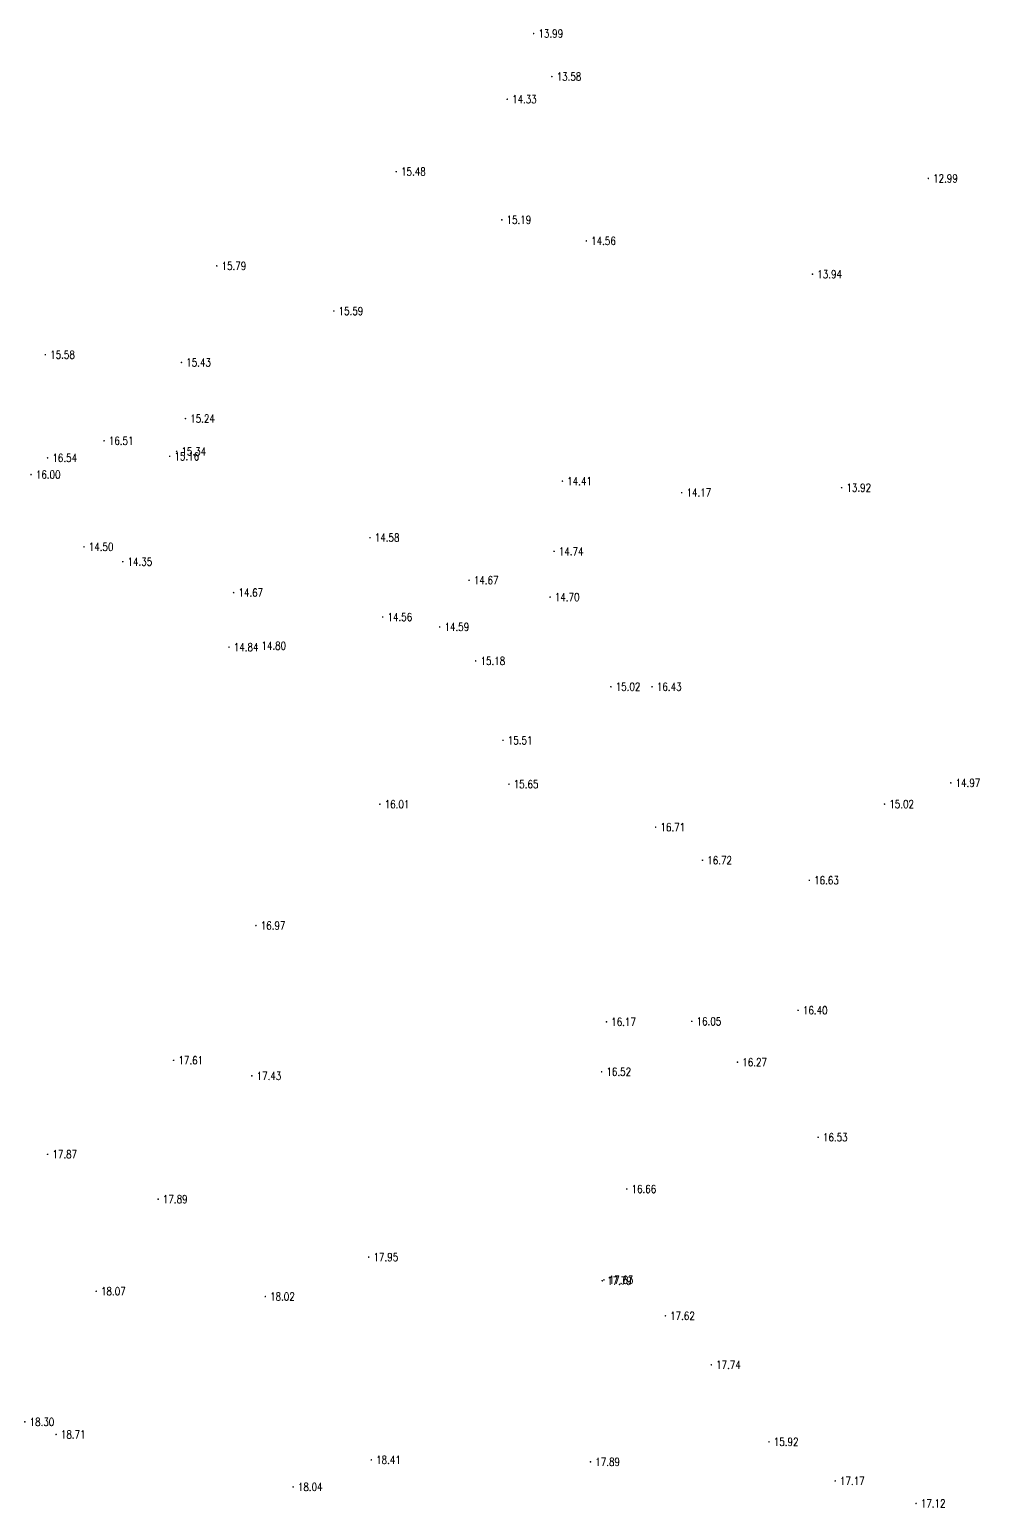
# Model space of a CAD drawing. Extents: x 476861 to 479475, y 2367369 to 2370541.
# Drawn here: x 477693.5 to 477812.2, y 2369233 to 2369417.7 of the extents above; entities that cross this region are included whole.
import ezdxf
from ezdxf.enums import TextEntityAlignment as Align

# ---------------------------------------------------------------- set-up
doc = ezdxf.new("R2010")
doc.units = 0
doc.header["$LTSCALE"] = 0.5
doc.layers.get('0').update_dxf_attribs({"linetype": 'CONTINUOUS'})
doc.layers.add('GCD', color=1, linetype='CONTINUOUS')
doc.styles.add('HZ', font='rs.shx', dxfattribs={"width": 0.8, "bigfont": 'hztxt.shx'})

# ---------------------------------------------------------------- blocks, each defined once
blk = doc.blocks.new('GC200')
at = {"linetype": 'Continuous', "const_width": 0.2, "flags": 128}
blk.add_lwpolyline([(-0.1, 0, 1), (0.1, 0, 1)], format="xyb", close=True, dxfattribs=at)

msp = doc.modelspace()

# ---------------------------------------------------------------- block references
at = {"layer": 'GCD', "linetype": 'Continuous'}
ref = msp.add_blockref('GC200', (477756.501, 2369417.242, 13.99), dxfattribs=dict(at, xscale=0.5, yscale=0.5, zscale=0.5))
ref.add_attrib('height', '13.99', dxfattribs={"linetype": 'Continuous', "height": 1, "style": 'HZ', "width": 0.8}).set_placement((477757.101, 2369417.242, 13.99), align=Align.MIDDLE_LEFT)
ref = msp.add_blockref('GC200', (477758.782, 2369411.864, 13.578), dxfattribs=dict(at, xscale=0.5, yscale=0.5, zscale=0.5))
ref.add_attrib('height', '13.58', dxfattribs={"linetype": 'Continuous', "height": 1, "style": 'HZ', "width": 0.8}).set_placement((477759.382, 2369411.864, 13.578), align=Align.MIDDLE_LEFT)
ref = msp.add_blockref('GC200', (477753.201, 2369409.035, 14.33), dxfattribs=dict(at, xscale=0.5, yscale=0.5, zscale=0.5))
ref.add_attrib('height', '14.33', dxfattribs={"linetype": 'Continuous', "height": 1, "style": 'HZ', "width": 0.8}).set_placement((477753.801, 2369409.035, 14.33), align=Align.MIDDLE_LEFT)
ref = msp.add_blockref('GC200', (477739.328, 2369399.982, 15.48), dxfattribs=dict(at, xscale=0.5, yscale=0.5, zscale=0.5))
ref.add_attrib('height', '15.48', dxfattribs={"linetype": 'Continuous', "height": 1, "style": 'HZ', "width": 0.8}).set_placement((477739.928, 2369399.982, 15.48), align=Align.MIDDLE_LEFT)
ref = msp.add_blockref('GC200', (477805.84, 2369399.137, 12.99), dxfattribs=dict(at, xscale=0.5, yscale=0.5, zscale=0.5))
ref.add_attrib('height', '12.99', dxfattribs={"linetype": 'Continuous', "height": 1, "style": 'HZ', "width": 0.8}).set_placement((477806.44, 2369399.137, 12.99), align=Align.MIDDLE_LEFT)
ref = msp.add_blockref('GC200', (477752.521, 2369393.967, 15.19), dxfattribs=dict(at, xscale=0.5, yscale=0.5, zscale=0.5))
ref.add_attrib('height', '15.19', dxfattribs={"linetype": 'Continuous', "height": 1, "style": 'HZ', "width": 0.8}).set_placement((477753.121, 2369393.967, 15.19), align=Align.MIDDLE_LEFT)
ref = msp.add_blockref('GC200', (477763.088, 2369391.331, 14.558), dxfattribs=dict(at, xscale=0.5, yscale=0.5, zscale=0.5))
ref.add_attrib('height', '14.56', dxfattribs={"linetype": 'Continuous', "height": 1, "style": 'HZ', "width": 0.8}).set_placement((477763.688, 2369391.331, 14.558), align=Align.MIDDLE_LEFT)
ref = msp.add_blockref('GC200', (477716.891, 2369388.207, 15.79), dxfattribs=dict(at, xscale=0.5, yscale=0.5, zscale=0.5))
ref.add_attrib('height', '15.79', dxfattribs={"linetype": 'Continuous', "height": 1, "style": 'HZ', "width": 0.8}).set_placement((477717.491, 2369388.207, 15.79), align=Align.MIDDLE_LEFT)
ref = msp.add_blockref('GC200', (477791.362, 2369387.166, 13.94), dxfattribs=dict(at, xscale=0.5, yscale=0.5, zscale=0.5))
ref.add_attrib('height', '13.94', dxfattribs={"linetype": 'Continuous', "height": 1, "style": 'HZ', "width": 0.8}).set_placement((477791.962, 2369387.166, 13.94), align=Align.MIDDLE_LEFT)
ref = msp.add_blockref('GC200', (477731.522, 2369382.567, 15.59), dxfattribs=dict(at, xscale=0.5, yscale=0.5, zscale=0.5))
ref.add_attrib('height', '15.59', dxfattribs={"linetype": 'Continuous', "height": 1, "style": 'HZ', "width": 0.8}).set_placement((477732.122, 2369382.567, 15.59), align=Align.MIDDLE_LEFT)
ref = msp.add_blockref('GC200', (477695.464, 2369377.109, 15.58), dxfattribs=dict(at, xscale=0.5, yscale=0.5, zscale=0.5))
ref.add_attrib('height', '15.58', dxfattribs={"linetype": 'Continuous', "height": 1, "style": 'HZ', "width": 0.8}).set_placement((477696.064, 2369377.109, 15.58), align=Align.MIDDLE_LEFT)
ref = msp.add_blockref('GC200', (477712.477, 2369376.139, 15.43), dxfattribs=dict(at, xscale=0.5, yscale=0.5, zscale=0.5))
ref.add_attrib('height', '15.43', dxfattribs={"linetype": 'Continuous', "height": 1, "style": 'HZ', "width": 0.8}).set_placement((477713.077, 2369376.139, 15.43), align=Align.MIDDLE_LEFT)
ref = msp.add_blockref('GC200', (477712.972, 2369369.121, 15.244), dxfattribs=dict(at, xscale=0.5, yscale=0.5, zscale=0.5))
ref.add_attrib('height', '15.24', dxfattribs={"linetype": 'Continuous', "height": 1, "style": 'HZ', "width": 0.8}).set_placement((477713.572, 2369369.121, 15.244), align=Align.MIDDLE_LEFT)
ref = msp.add_blockref('GC200', (477702.8, 2369366.345, 16.506), dxfattribs=dict(at, xscale=0.5, yscale=0.5, zscale=0.5))
ref.add_attrib('height', '16.51', dxfattribs={"linetype": 'Continuous', "height": 1, "style": 'HZ', "width": 0.8}).set_placement((477703.4, 2369366.345, 16.506), align=Align.MIDDLE_LEFT)
ref = msp.add_blockref('GC200', (477695.743, 2369364.211, 16.542), dxfattribs=dict(at, xscale=0.5, yscale=0.5, zscale=0.5))
ref.add_attrib('height', '16.54', dxfattribs={"linetype": 'Continuous', "height": 1, "style": 'HZ', "width": 0.8}).set_placement((477696.343, 2369364.211, 16.542), align=Align.MIDDLE_LEFT)
ref = msp.add_blockref('GC200', (477711.001, 2369364.401, 15.162), dxfattribs=dict(at, xscale=0.5, yscale=0.5, zscale=0.5))
ref.add_attrib('height', '15.16', dxfattribs={"linetype": 'Continuous', "height": 1, "style": 'HZ', "width": 0.8}).set_placement((477711.601, 2369364.401, 15.162), align=Align.MIDDLE_LEFT)
ref = msp.add_blockref('GC200', (477711.871, 2369365.027, 15.338), dxfattribs=dict(at, xscale=0.5, yscale=0.5, zscale=0.5))
ref.add_attrib('height', '15.34', dxfattribs={"linetype": 'Continuous', "height": 1, "style": 'HZ', "width": 0.8}).set_placement((477712.471, 2369365.027, 15.338), align=Align.MIDDLE_LEFT)
ref = msp.add_blockref('GC200', (477693.673, 2369362.123, 15.997), dxfattribs=dict(at, xscale=0.5, yscale=0.5, zscale=0.5))
ref.add_attrib('height', '16.00', dxfattribs={"linetype": 'Continuous', "height": 1, "style": 'HZ', "width": 0.8}).set_placement((477694.273, 2369362.123, 15.997), align=Align.MIDDLE_LEFT)
ref = msp.add_blockref('GC200', (477760.1, 2369361.304, 14.41), dxfattribs=dict(at, xscale=0.5, yscale=0.5, zscale=0.5))
ref.add_attrib('height', '14.41', dxfattribs={"linetype": 'Continuous', "height": 1, "style": 'HZ', "width": 0.8}).set_placement((477760.7, 2369361.304, 14.41), align=Align.MIDDLE_LEFT)
ref = msp.add_blockref('GC200', (477795.001, 2369360.484, 13.92), dxfattribs=dict(at, xscale=0.5, yscale=0.5, zscale=0.5))
ref.add_attrib('height', '13.92', dxfattribs={"linetype": 'Continuous', "height": 1, "style": 'HZ', "width": 0.8}).set_placement((477795.601, 2369360.484, 13.92), align=Align.MIDDLE_LEFT)
ref = msp.add_blockref('GC200', (477775.011, 2369359.865, 14.169), dxfattribs=dict(at, xscale=0.5, yscale=0.5, zscale=0.5))
ref.add_attrib('height', '14.17', dxfattribs={"linetype": 'Continuous', "height": 1, "style": 'HZ', "width": 0.8}).set_placement((477775.611, 2369359.865, 14.169), align=Align.MIDDLE_LEFT)
ref = msp.add_blockref('GC200', (477700.291, 2369353.093, 14.501), dxfattribs=dict(at, xscale=0.5, yscale=0.5, zscale=0.5))
ref.add_attrib('height', '14.50', dxfattribs={"linetype": 'Continuous', "height": 1, "style": 'HZ', "width": 0.8}).set_placement((477700.891, 2369353.093, 14.501), align=Align.MIDDLE_LEFT)
ref = msp.add_blockref('GC200', (477736.041, 2369354.242, 14.58), dxfattribs=dict(at, xscale=0.5, yscale=0.5, zscale=0.5))
ref.add_attrib('height', '14.58', dxfattribs={"linetype": 'Continuous', "height": 1, "style": 'HZ', "width": 0.8}).set_placement((477736.641, 2369354.242, 14.58), align=Align.MIDDLE_LEFT)
ref = msp.add_blockref('GC200', (477705.137, 2369351.24, 14.35), dxfattribs=dict(at, xscale=0.5, yscale=0.5, zscale=0.5))
ref.add_attrib('height', '14.35', dxfattribs={"linetype": 'Continuous', "height": 1, "style": 'HZ', "width": 0.8}).set_placement((477705.737, 2369351.24, 14.35), align=Align.MIDDLE_LEFT)
ref = msp.add_blockref('GC200', (477759.055, 2369352.527, 14.743), dxfattribs=dict(at, xscale=0.5, yscale=0.5, zscale=0.5))
ref.add_attrib('height', '14.74', dxfattribs={"linetype": 'Continuous', "height": 1, "style": 'HZ', "width": 0.8}).set_placement((477759.655, 2369352.527, 14.743), align=Align.MIDDLE_LEFT)
ref = msp.add_blockref('GC200', (477748.429, 2369348.915, 14.67), dxfattribs=dict(at, xscale=0.5, yscale=0.5, zscale=0.5))
ref.add_attrib('height', '14.67', dxfattribs={"linetype": 'Continuous', "height": 1, "style": 'HZ', "width": 0.8}).set_placement((477749.029, 2369348.915, 14.67), align=Align.MIDDLE_LEFT)
ref = msp.add_blockref('GC200', (477718.995, 2369347.372, 14.67), dxfattribs=dict(at, xscale=0.5, yscale=0.5, zscale=0.5))
ref.add_attrib('height', '14.67', dxfattribs={"linetype": 'Continuous', "height": 1, "style": 'HZ', "width": 0.8}).set_placement((477719.595, 2369347.372, 14.67), align=Align.MIDDLE_LEFT)
ref = msp.add_blockref('GC200', (477758.56, 2369346.812, 14.7), dxfattribs=dict(at, xscale=0.5, yscale=0.5, zscale=0.5))
ref.add_attrib('height', '14.70', dxfattribs={"linetype": 'Continuous', "height": 1, "style": 'HZ', "width": 0.8}).set_placement((477759.16, 2369346.812, 14.7), align=Align.MIDDLE_LEFT)
ref = msp.add_blockref('GC200', (477737.63, 2369344.322, 14.555), dxfattribs=dict(at, xscale=0.5, yscale=0.5, zscale=0.5))
ref.add_attrib('height', '14.56', dxfattribs={"linetype": 'Continuous', "height": 1, "style": 'HZ', "width": 0.8}).set_placement((477738.23, 2369344.322, 14.555), align=Align.MIDDLE_LEFT)
ref = msp.add_blockref('GC200', (477744.758, 2369343.082, 14.589), dxfattribs=dict(at, xscale=0.5, yscale=0.5, zscale=0.5))
ref.add_attrib('height', '14.59', dxfattribs={"linetype": 'Continuous', "height": 1, "style": 'HZ', "width": 0.8}).set_placement((477745.358, 2369343.082, 14.589), align=Align.MIDDLE_LEFT)
ref = msp.add_blockref('GC200', (477718.42, 2369340.551, 14.838), dxfattribs=dict(at, xscale=0.5, yscale=0.5, zscale=0.5))
ref.add_attrib('height', '14.84', dxfattribs={"linetype": 'Continuous', "height": 1, "style": 'HZ', "width": 0.8}).set_placement((477719.02, 2369340.551, 14.838), align=Align.MIDDLE_LEFT)
ref = msp.add_blockref('GC200', (477721.868, 2369340.738, 14.796), dxfattribs=dict(at, xscale=0.5, yscale=0.5, zscale=0.5))
ref.add_attrib('height', '14.80', dxfattribs={"linetype": 'Continuous', "height": 1, "style": 'HZ', "width": 0.8}).set_placement((477722.468, 2369340.738, 14.796), align=Align.MIDDLE_LEFT)
ref = msp.add_blockref('GC200', (477749.256, 2369338.837, 15.183), dxfattribs=dict(at, xscale=0.5, yscale=0.5, zscale=0.5))
ref.add_attrib('height', '15.18', dxfattribs={"linetype": 'Continuous', "height": 1, "style": 'HZ', "width": 0.8}).set_placement((477749.856, 2369338.837, 15.183), align=Align.MIDDLE_LEFT)
ref = msp.add_blockref('GC200', (477766.159, 2369335.607, 15.02), dxfattribs=dict(at, xscale=0.5, yscale=0.5, zscale=0.5))
ref.add_attrib('height', '15.02', dxfattribs={"linetype": 'Continuous', "height": 1, "style": 'HZ', "width": 0.8}).set_placement((477766.759, 2369335.607, 15.02), align=Align.MIDDLE_LEFT)
ref = msp.add_blockref('GC200', (477771.303, 2369335.61, 16.432), dxfattribs=dict(at, xscale=0.5, yscale=0.5, zscale=0.5))
ref.add_attrib('height', '16.43', dxfattribs={"linetype": 'Continuous', "height": 1, "style": 'HZ', "width": 0.8}).set_placement((477771.903, 2369335.61, 16.432), align=Align.MIDDLE_LEFT)
ref = msp.add_blockref('GC200', (477752.672, 2369328.907, 15.505), dxfattribs=dict(at, xscale=0.5, yscale=0.5, zscale=0.5))
ref.add_attrib('height', '15.51', dxfattribs={"linetype": 'Continuous', "height": 1, "style": 'HZ', "width": 0.8}).set_placement((477753.272, 2369328.907, 15.505), align=Align.MIDDLE_LEFT)
ref = msp.add_blockref('GC200', (477808.648, 2369323.595, 14.972), dxfattribs=dict(at, xscale=0.5, yscale=0.5, zscale=0.5))
ref.add_attrib('height', '14.97', dxfattribs={"linetype": 'Continuous', "height": 1, "style": 'HZ', "width": 0.8}).set_placement((477809.248, 2369323.595, 14.972), align=Align.MIDDLE_LEFT)
ref = msp.add_blockref('GC200', (477753.415, 2369323.433, 15.652), dxfattribs=dict(at, xscale=0.5, yscale=0.5, zscale=0.5))
ref.add_attrib('height', '15.65', dxfattribs={"linetype": 'Continuous', "height": 1, "style": 'HZ', "width": 0.8}).set_placement((477754.015, 2369323.433, 15.652), align=Align.MIDDLE_LEFT)
ref = msp.add_blockref('GC200', (477737.281, 2369320.93, 16.006), dxfattribs=dict(at, xscale=0.5, yscale=0.5, zscale=0.5))
ref.add_attrib('height', '16.01', dxfattribs={"linetype": 'Continuous', "height": 1, "style": 'HZ', "width": 0.8}).set_placement((477737.881, 2369320.93, 16.006), align=Align.MIDDLE_LEFT)
ref = msp.add_blockref('GC200', (477800.366, 2369320.942, 15.024), dxfattribs=dict(at, xscale=0.5, yscale=0.5, zscale=0.5))
ref.add_attrib('height', '15.02', dxfattribs={"linetype": 'Continuous', "height": 1, "style": 'HZ', "width": 0.8}).set_placement((477800.966, 2369320.942, 15.024), align=Align.MIDDLE_LEFT)
ref = msp.add_blockref('GC200', (477771.755, 2369318.057, 16.71), dxfattribs=dict(at, xscale=0.5, yscale=0.5, zscale=0.5))
ref.add_attrib('height', '16.71', dxfattribs={"linetype": 'Continuous', "height": 1, "style": 'HZ', "width": 0.8}).set_placement((477772.355, 2369318.057, 16.71), align=Align.MIDDLE_LEFT)
ref = msp.add_blockref('GC200', (477777.61, 2369313.925, 16.717), dxfattribs=dict(at, xscale=0.5, yscale=0.5, zscale=0.5))
ref.add_attrib('height', '16.72', dxfattribs={"linetype": 'Continuous', "height": 1, "style": 'HZ', "width": 0.8}).set_placement((477778.21, 2369313.925, 16.717), align=Align.MIDDLE_LEFT)
ref = msp.add_blockref('GC200', (477790.965, 2369311.419, 16.63), dxfattribs=dict(at, xscale=0.5, yscale=0.5, zscale=0.5))
ref.add_attrib('height', '16.63', dxfattribs={"linetype": 'Continuous', "height": 1, "style": 'HZ', "width": 0.8}).set_placement((477791.565, 2369311.419, 16.63), align=Align.MIDDLE_LEFT)
ref = msp.add_blockref('GC200', (477721.787, 2369305.759, 16.965), dxfattribs=dict(at, xscale=0.5, yscale=0.5, zscale=0.5))
ref.add_attrib('height', '16.97', dxfattribs={"linetype": 'Continuous', "height": 1, "style": 'HZ', "width": 0.8}).set_placement((477722.387, 2369305.759, 16.965), align=Align.MIDDLE_LEFT)
ref = msp.add_blockref('GC200', (477789.562, 2369295.168, 16.403), dxfattribs=dict(at, xscale=0.5, yscale=0.5, zscale=0.5))
ref.add_attrib('height', '16.40', dxfattribs={"linetype": 'Continuous', "height": 1, "style": 'HZ', "width": 0.8}).set_placement((477790.162, 2369295.168, 16.403), align=Align.MIDDLE_LEFT)
ref = msp.add_blockref('GC200', (477765.604, 2369293.728, 16.17), dxfattribs=dict(at, xscale=0.5, yscale=0.5, zscale=0.5))
ref.add_attrib('height', '16.17', dxfattribs={"linetype": 'Continuous', "height": 1, "style": 'HZ', "width": 0.8}).set_placement((477766.204, 2369293.728, 16.17), align=Align.MIDDLE_LEFT)
ref = msp.add_blockref('GC200', (477776.271, 2369293.792, 16.046), dxfattribs=dict(at, xscale=0.5, yscale=0.5, zscale=0.5))
ref.add_attrib('height', '16.05', dxfattribs={"linetype": 'Continuous', "height": 1, "style": 'HZ', "width": 0.8}).set_placement((477776.871, 2369293.792, 16.046), align=Align.MIDDLE_LEFT)
ref = msp.add_blockref('GC200', (477711.494, 2369288.923, 17.609), dxfattribs=dict(at, xscale=0.5, yscale=0.5, zscale=0.5))
ref.add_attrib('height', '17.61', dxfattribs={"linetype": 'Continuous', "height": 1, "style": 'HZ', "width": 0.8}).set_placement((477712.094, 2369288.923, 17.609), align=Align.MIDDLE_LEFT)
ref = msp.add_blockref('GC200', (477781.984, 2369288.686, 16.271), dxfattribs=dict(at, xscale=0.5, yscale=0.5, zscale=0.5))
ref.add_attrib('height', '16.27', dxfattribs={"linetype": 'Continuous', "height": 1, "style": 'HZ', "width": 0.8}).set_placement((477782.584, 2369288.686, 16.271), align=Align.MIDDLE_LEFT)
ref = msp.add_blockref('GC200', (477721.274, 2369286.977, 17.428), dxfattribs=dict(at, xscale=0.5, yscale=0.5, zscale=0.5))
ref.add_attrib('height', '17.43', dxfattribs={"linetype": 'Continuous', "height": 1, "style": 'HZ', "width": 0.8}).set_placement((477721.874, 2369286.977, 17.428), align=Align.MIDDLE_LEFT)
ref = msp.add_blockref('GC200', (477765.001, 2369287.49, 16.524), dxfattribs=dict(at, xscale=0.5, yscale=0.5, zscale=0.5))
ref.add_attrib('height', '16.52', dxfattribs={"linetype": 'Continuous', "height": 1, "style": 'HZ', "width": 0.8}).set_placement((477765.601, 2369287.49, 16.524), align=Align.MIDDLE_LEFT)
ref = msp.add_blockref('GC200', (477792.067, 2369279.304, 16.53), dxfattribs=dict(at, xscale=0.5, yscale=0.5, zscale=0.5))
ref.add_attrib('height', '16.53', dxfattribs={"linetype": 'Continuous', "height": 1, "style": 'HZ', "width": 0.8}).set_placement((477792.667, 2369279.304, 16.53), align=Align.MIDDLE_LEFT)
ref = msp.add_blockref('GC200', (477695.744, 2369277.175, 17.865), dxfattribs=dict(at, xscale=0.5, yscale=0.5, zscale=0.5))
ref.add_attrib('height', '17.87', dxfattribs={"linetype": 'Continuous', "height": 1, "style": 'HZ', "width": 0.8}).set_placement((477696.344, 2369277.175, 17.865), align=Align.MIDDLE_LEFT)
ref = msp.add_blockref('GC200', (477768.139, 2369272.834, 16.66), dxfattribs=dict(at, xscale=0.5, yscale=0.5, zscale=0.5))
ref.add_attrib('height', '16.66', dxfattribs={"linetype": 'Continuous', "height": 1, "style": 'HZ', "width": 0.8}).set_placement((477768.739, 2369272.834, 16.66), align=Align.MIDDLE_LEFT)
ref = msp.add_blockref('GC200', (477709.56, 2369271.566, 17.888), dxfattribs=dict(at, xscale=0.5, yscale=0.5, zscale=0.5))
ref.add_attrib('height', '17.89', dxfattribs={"linetype": 'Continuous', "height": 1, "style": 'HZ', "width": 0.8}).set_placement((477710.16, 2369271.566, 17.888), align=Align.MIDDLE_LEFT)
ref = msp.add_blockref('GC200', (477735.884, 2369264.331, 17.946), dxfattribs=dict(at, xscale=0.5, yscale=0.5, zscale=0.5))
ref.add_attrib('height', '17.95', dxfattribs={"linetype": 'Continuous', "height": 1, "style": 'HZ', "width": 0.8}).set_placement((477736.484, 2369264.331, 17.946), align=Align.MIDDLE_LEFT)
ref = msp.add_blockref('GC200', (477765.079, 2369261.372, 17.785), dxfattribs=dict(at, xscale=0.5, yscale=0.5, zscale=0.5))
ref.add_attrib('height', '17.79', dxfattribs={"linetype": 'Continuous', "height": 1, "style": 'HZ', "width": 0.8}).set_placement((477765.679, 2369261.372, 17.785), align=Align.MIDDLE_LEFT)
ref = msp.add_blockref('GC200', (477765.29, 2369261.476, 17.634), dxfattribs=dict(at, xscale=0.5, yscale=0.5, zscale=0.5))
ref.add_attrib('height', '17.63', dxfattribs={"linetype": 'Continuous', "height": 1, "style": 'HZ', "width": 0.8}).set_placement((477765.89, 2369261.476, 17.634), align=Align.MIDDLE_LEFT)
ref = msp.add_blockref('GC200', (477701.817, 2369260.055, 18.072), dxfattribs=dict(at, xscale=0.5, yscale=0.5, zscale=0.5))
ref.add_attrib('height', '18.07', dxfattribs={"linetype": 'Continuous', "height": 1, "style": 'HZ', "width": 0.8}).set_placement((477702.417, 2369260.055, 18.072), align=Align.MIDDLE_LEFT)
ref = msp.add_blockref('GC200', (477722.958, 2369259.399, 18.019), dxfattribs=dict(at, xscale=0.5, yscale=0.5, zscale=0.5))
ref.add_attrib('height', '18.02', dxfattribs={"linetype": 'Continuous', "height": 1, "style": 'HZ', "width": 0.8}).set_placement((477723.558, 2369259.399, 18.019), align=Align.MIDDLE_LEFT)
ref = msp.add_blockref('GC200', (477772.969, 2369256.987, 17.619), dxfattribs=dict(at, xscale=0.5, yscale=0.5, zscale=0.5))
ref.add_attrib('height', '17.62', dxfattribs={"linetype": 'Continuous', "height": 1, "style": 'HZ', "width": 0.8}).set_placement((477773.569, 2369256.987, 17.619), align=Align.MIDDLE_LEFT)
ref = msp.add_blockref('GC200', (477778.71, 2369250.87, 17.736), dxfattribs=dict(at, xscale=0.5, yscale=0.5, zscale=0.5))
ref.add_attrib('height', '17.74', dxfattribs={"linetype": 'Continuous', "height": 1, "style": 'HZ', "width": 0.8}).set_placement((477779.31, 2369250.87, 17.736), align=Align.MIDDLE_LEFT)
ref = msp.add_blockref('GC200', (477692.896, 2369243.734, 18.302), dxfattribs=dict(at, xscale=0.5, yscale=0.5, zscale=0.5))
ref.add_attrib('height', '18.30', dxfattribs={"linetype": 'Continuous', "height": 1, "style": 'HZ', "width": 0.8}).set_placement((477693.496, 2369243.734, 18.302), align=Align.MIDDLE_LEFT)
ref = msp.add_blockref('GC200', (477696.806, 2369242.162, 18.712), dxfattribs=dict(at, xscale=0.5, yscale=0.5, zscale=0.5))
ref.add_attrib('height', '18.71', dxfattribs={"linetype": 'Continuous', "height": 1, "style": 'HZ', "width": 0.8}).set_placement((477697.406, 2369242.162, 18.712), align=Align.MIDDLE_LEFT)
ref = msp.add_blockref('GC200', (477785.923, 2369241.239, 15.923), dxfattribs=dict(at, xscale=0.5, yscale=0.5, zscale=0.5))
ref.add_attrib('height', '15.92', dxfattribs={"linetype": 'Continuous', "height": 1, "style": 'HZ', "width": 0.8}).set_placement((477786.523, 2369241.239, 15.923), align=Align.MIDDLE_LEFT)
ref = msp.add_blockref('GC200', (477736.211, 2369238.985, 18.413), dxfattribs=dict(at, xscale=0.5, yscale=0.5, zscale=0.5))
ref.add_attrib('height', '18.41', dxfattribs={"linetype": 'Continuous', "height": 1, "style": 'HZ', "width": 0.8}).set_placement((477736.811, 2369238.985, 18.413), align=Align.MIDDLE_LEFT)
ref = msp.add_blockref('GC200', (477763.608, 2369238.737, 17.888), dxfattribs=dict(at, xscale=0.5, yscale=0.5, zscale=0.5))
ref.add_attrib('height', '17.89', dxfattribs={"linetype": 'Continuous', "height": 1, "style": 'HZ', "width": 0.8}).set_placement((477764.208, 2369238.737, 17.888), align=Align.MIDDLE_LEFT)
ref = msp.add_blockref('GC200', (477726.431, 2369235.602, 18.036), dxfattribs=dict(at, xscale=0.5, yscale=0.5, zscale=0.5))
ref.add_attrib('height', '18.04', dxfattribs={"linetype": 'Continuous', "height": 1, "style": 'HZ', "width": 0.8}).set_placement((477727.031, 2369235.602, 18.036), align=Align.MIDDLE_LEFT)
ref = msp.add_blockref('GC200', (477794.196, 2369236.351, 17.172), dxfattribs=dict(at, xscale=0.5, yscale=0.5, zscale=0.5))
ref.add_attrib('height', '17.17', dxfattribs={"linetype": 'Continuous', "height": 1, "style": 'HZ', "width": 0.8}).set_placement((477794.796, 2369236.351, 17.172), align=Align.MIDDLE_LEFT)
ref = msp.add_blockref('GC200', (477804.309, 2369233.54, 17.124), dxfattribs=dict(at, xscale=0.5, yscale=0.5, zscale=0.5))
ref.add_attrib('height', '17.12', dxfattribs={"linetype": 'Continuous', "height": 1, "style": 'HZ', "width": 0.8}).set_placement((477804.909, 2369233.54, 17.124), align=Align.MIDDLE_LEFT)

doc.saveas('drawing.dxf')
